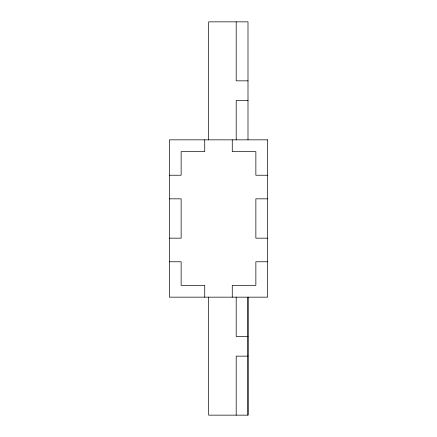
<?xml version="1.0" encoding="UTF-8"?>
<svg xmlns="http://www.w3.org/2000/svg" width="437" height="437" viewBox="0 0 437 437"><rect width="100%" height="100%" fill="white"/><g stroke="black" fill="none" stroke-linecap="round" stroke-linejoin="round"><path stroke-width="0.66" d="M247.998 80.845L236.198 80.845L236.198 21.85M247.998 100.51L236.198 100.51L236.198 139.84M169.338 175.237L181.137 175.237L181.137 151.639L204.734 151.639L204.734 139.84M267.663 175.237L255.863 175.237L255.863 151.639L232.266 151.639L232.266 139.84M169.338 198.835L181.137 198.835L181.137 238.165L169.338 238.165M267.663 198.835L255.863 198.835L255.863 238.165L267.663 238.165M169.338 261.763L181.137 261.763L181.137 285.361L204.734 285.361L204.734 297.16M267.663 261.763L255.863 261.763L255.863 285.361L232.266 285.361L232.266 297.16M247.998 336.49L236.198 336.49L236.198 297.16M247.998 356.155L236.198 356.155L236.198 415.15M247.965 415.15L247.965 297.16L247.998 415.15L208.668 415.15L208.668 297.16M247.998 139.84L247.998 21.85L208.668 21.85L208.668 139.84M267.663 139.84L169.338 139.84L169.338 297.16L267.663 297.16L267.663 139.84"/></g></svg>
